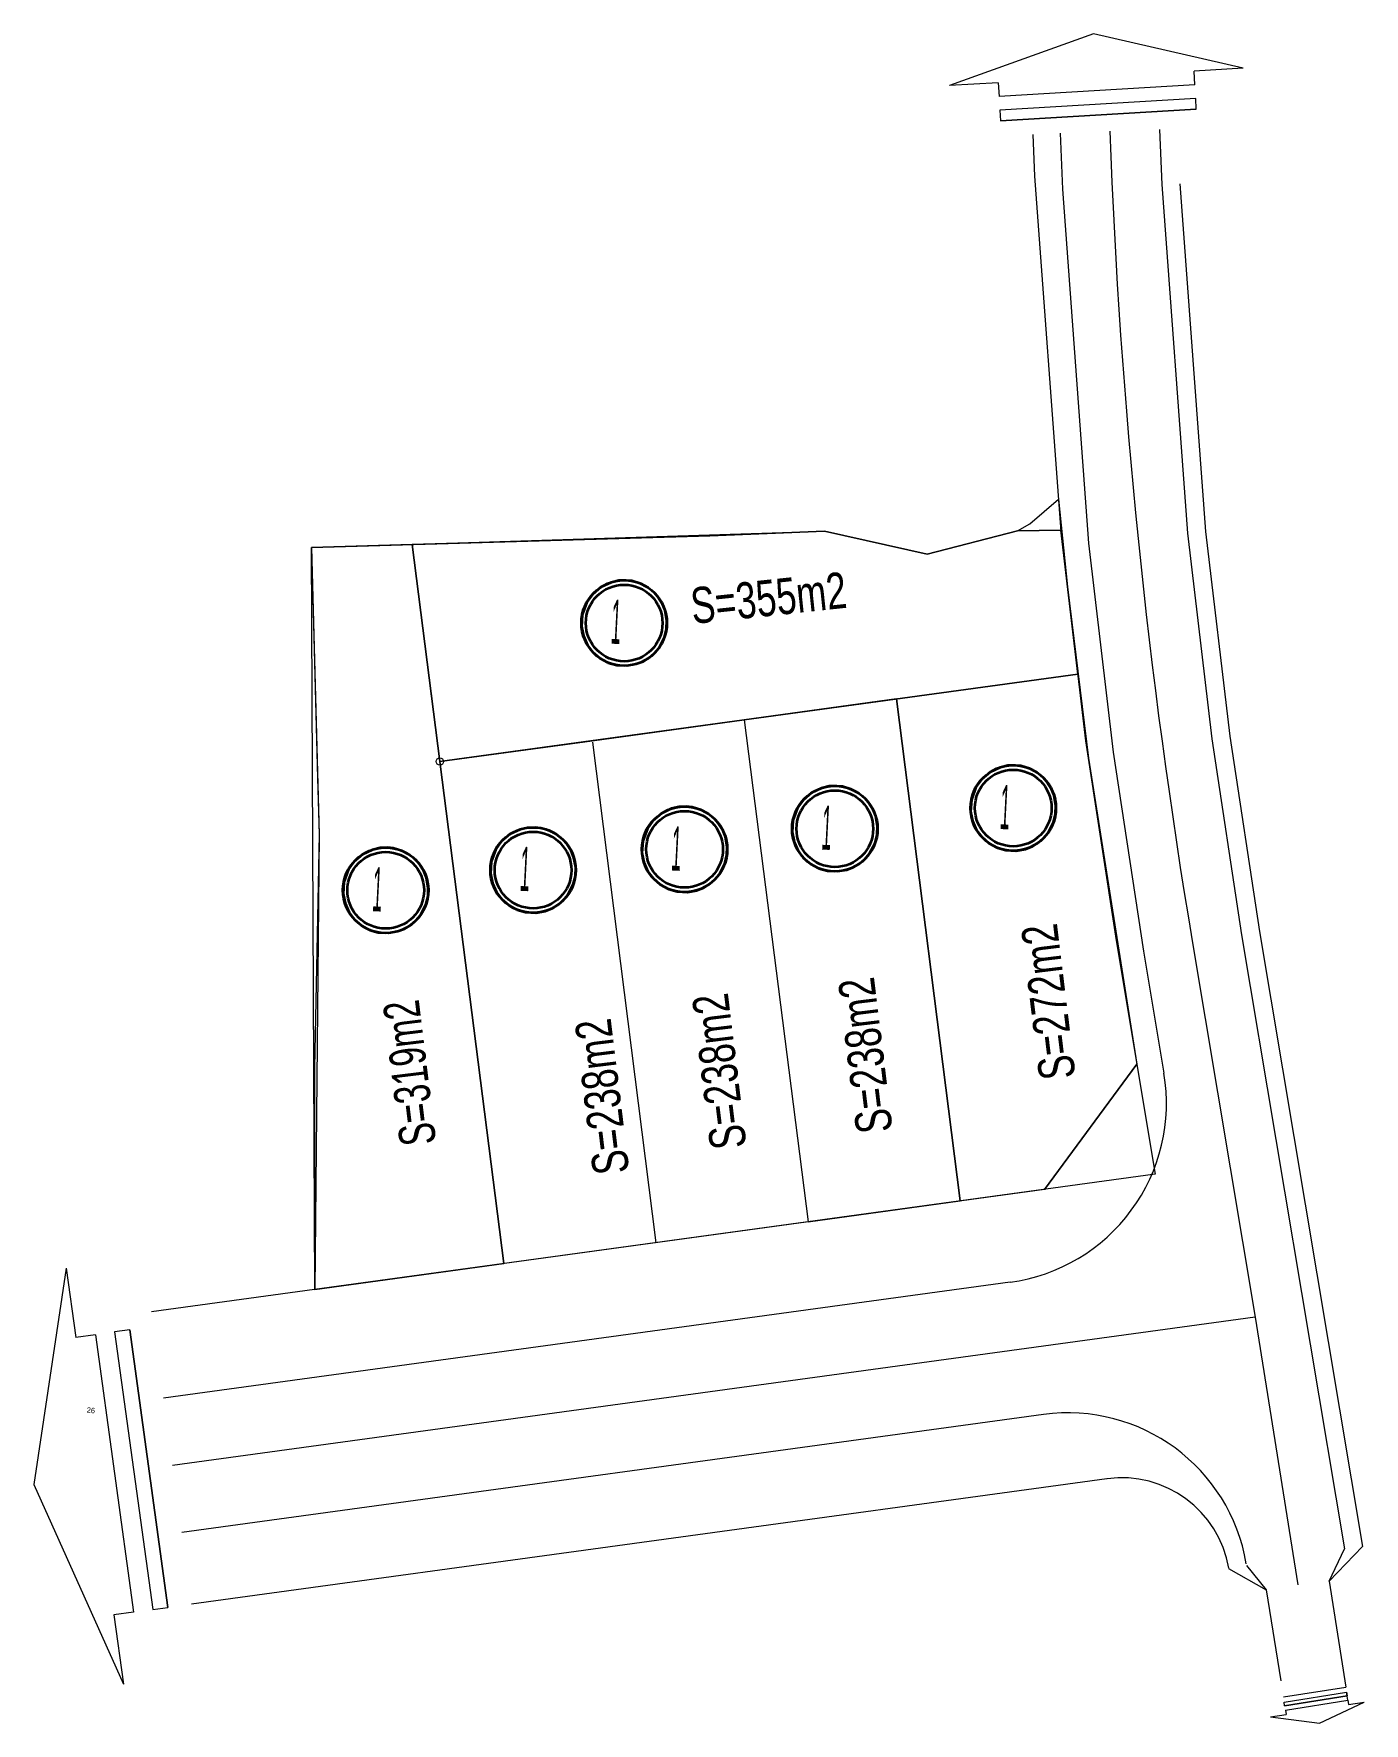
# Model space of a CAD drawing. Extents: x 594384.237 to 594384.969, y 1880181.558 to 1880182.487.
import ezdxf
from ezdxf.enums import TextEntityAlignment as Align

# ---------------------------------------------------------------- set-up
doc = ezdxf.new("R2010")
doc.units = 0
doc.header["$LTSCALE"] = 0.008
doc.header["$PDMODE"] = 32
doc.header["$PDSIZE"] = 0.004
for name, color, linetype, lineweight in [('25', 7, 'Continuous', 13), ('40', 7, 'Continuous', 13), ('41', 7, 'Continuous', 35), ('42', 7, 'Continuous', 13), ('43', 7, 'Continuous', 13), ('52', 7, 'Continuous', 13)]:
    doc.layers.add(name, color=color, linetype=linetype, lineweight=lineweight)

msp = doc.modelspace()

# ---------------------------------------------------------------- linework, layer by layer
at = {"layer": '25'}
for p, q in [((594384.4449, 1880182.20615), (594384.4952, 1880181.81045)), ((594384.4601, 1880182.08675), (594384.8112, 1880182.13485)), ((594384.7114, 1880182.12125), (594384.7465, 1880181.84495)), ((594384.6276, 1880182.10975), (594384.6627, 1880181.83345)), ((594384.544, 1880182.09745), (594384.5789, 1880181.82195))]:
    msp.add_line(p, q, dxfattribs=at)
at = {"layer": '40'}
for p, q in [((594384.9021, 1880182.46835), (594384.8752, 1880182.46675)), ((594384.7674, 1880182.46035), (594384.7405, 1880182.45875)), ((594384.7674, 1880182.46035), (594384.7679, 1880182.45275)), ((594384.8756, 1880182.45915), (594384.7679, 1880182.45275)), ((594384.8756, 1880182.45915), (594384.8752, 1880182.46675)), ((594384.8761, 1880182.45165), (594384.7683, 1880182.44525)), ((594384.8764, 1880182.44575), (594384.7687, 1880182.43935)), ((594384.8018, 1880182.21415), (594384.8019, 1880182.21335)), ((594384.4449, 1880182.20615), (594384.4952, 1880181.81045)), ((594384.8112, 1880182.13485), (594384.4601, 1880182.08675)), ((594384.8112, 1880182.13485), (594384.7114, 1880182.12115)), ((594384.7114, 1880182.12125), (594384.6276, 1880182.10975)), ((594384.7114, 1880182.12125), (594384.7465, 1880181.84495)), ((594384.6276, 1880182.10975), (594384.6627, 1880181.83345)), ((594384.544, 1880182.09745), (594384.5789, 1880181.82195)), ((594384.7928, 1880181.85125), (594384.8436, 1880181.92025)), ((594384.7928, 1880181.85125), (594384.3014, 1880181.78395)), ((594384.2545, 1880181.80805), (594384.2598, 1880181.76985)), ((594384.2705, 1880181.77135), (594384.2598, 1880181.76985)), ((594384.2705, 1880181.77135), (594384.2914, 1880181.61865)), ((594384.2811, 1880181.77285), (594384.3021, 1880181.62005)), ((594384.2895, 1880181.77395), (594384.3104, 1880181.62125)), ((594384.8272, 1880181.69205), (594384.3234, 1880181.62305)), ((594384.9678, 1880181.65475), (594384.9495, 1880181.63565)), ((594384.8942, 1880181.64265), (594384.9149, 1880181.63095)), ((594384.9149, 1880181.63095), (594384.9229, 1880181.58085)), ((594384.9495, 1880181.63565), (594384.9587, 1880181.57745)), ((594384.3021, 1880181.62005), (594384.3104, 1880181.62125)), ((594384.2914, 1880181.61865), (594384.2807, 1880181.61715)), ((594384.2807, 1880181.61715), (594384.2859, 1880181.57895)), ((594384.9243, 1880181.57205), (594384.9587, 1880181.57745)), ((594384.925, 1880181.56715), (594384.9594, 1880181.57265)), ((594384.9598, 1880181.57025), (594384.9602, 1880181.56785)), ((594384.9602, 1880181.56785), (594384.9688, 1880181.56915)), ((594384.9172, 1880181.56105), (594384.9258, 1880181.56235)), ((594384.9254, 1880181.56475), (594384.9258, 1880181.56235))]:
    msp.add_line(p, q, dxfattribs=at)
for points in [[(594384.9021, 1880182.46835), (594384.8199, 1880182.48725), (594384.7405, 1880182.45875)], [(594384.7865, 1880182.43185), (594384.7874, 1880182.40885), (594384.8019, 1880182.21335), (594384.8155, 1880182.09815), (594384.8322, 1880181.98835), (594384.8436, 1880181.92025)], [(594384.8673, 1880182.40465), (594384.8814, 1880182.21335), (594384.8948, 1880182.10065), (594384.9111, 1880181.99315), (594384.9678, 1880181.65475)], [(594384.3894, 1880182.20455), (594384.6087, 1880182.21105), (594384.6717, 1880182.21355), (594384.7282, 1880182.20095), (594384.778, 1880182.21365), (594384.8018, 1880182.21415)], [(594384.8019, 1880182.21335), (594384.8155, 1880182.09815), (594384.8322, 1880181.98835), (594384.8538, 1880181.85965), (594384.3912, 1880181.79625)], [(594384.8018, 1880182.21415), (594384.778, 1880182.21365), (594384.7282, 1880182.20095), (594384.6717, 1880182.21355), (594384.6087, 1880182.21105), (594384.4449, 1880182.20625), (594384.4601, 1880182.08675)], [(594384.4601, 1880182.08675), (594384.5439, 1880182.09825), (594384.6276, 1880182.10975), (594384.7114, 1880182.12125), (594384.8112, 1880182.13485), (594384.8018, 1880182.21415)], [(594384.3894, 1880182.20455), (594384.3936, 1880182.04665), (594384.3911, 1880181.91835), (594384.3912, 1880181.79625)], [(594384.6627, 1880181.83345), (594384.7465, 1880181.84495), (594384.7114, 1880182.12125)], [(594384.2545, 1880181.80805), (594384.2366, 1880181.68895), (594384.2859, 1880181.57895)], [(594384.9172, 1880181.56105), (594384.9442, 1880181.55755), (594384.9688, 1880181.56915)], [(594384.9254, 1880181.56475), (594384.9598, 1880181.57025), (594384.9591, 1880181.57455)]]:
    msp.add_lwpolyline(points, dxfattribs=at)
for points in [[(594384.7687, 1880182.43935), (594384.8764, 1880182.44575), (594384.8761, 1880182.45165), (594384.7683, 1880182.44525)], [(594384.4952, 1880181.81045), (594384.4449, 1880182.20625), (594384.3894, 1880182.20455), (594384.3928, 1880182.07755), (594384.3936, 1880182.04665), (594384.3912, 1880181.79625)], [(594384.3104, 1880181.62125), (594384.2895, 1880181.77395), (594384.2811, 1880181.77285), (594384.3021, 1880181.62005)], [(594384.925, 1880181.56715), (594384.9248, 1880181.56905), (594384.9591, 1880181.57455), (594384.9594, 1880181.57265)]]:
    msp.add_lwpolyline(points, close=True, dxfattribs=at)
msp.add_ellipse((594384.835347, 1880181.632934), major_axis=(0.048805, 0.034344), ratio=0.99999, start_param=5.8361433, end_param=7.3769763, dxfattribs=at)
msp.add_point((594384.4601, 1880182.08675), dxfattribs=at)
at = {"layer": '41'}
for points in [[(594384.5627, 1880182.18645), (594384.5585, 1880182.18635), (594384.5543, 1880182.18535), (594384.5487, 1880182.18275), (594384.544, 1880182.17875), (594384.541, 1880182.17455), (594384.5384, 1880182.16755), (594384.5381, 1880182.16115), (594384.5391, 1880182.15585), (594384.5414, 1880182.15085), (594384.5441, 1880182.14715), (594384.5481, 1880182.14365), (594384.5528, 1880182.14115), (594384.5574, 1880182.13985), (594384.563, 1880182.13955), (594384.5681, 1880182.14045), (594384.5719, 1880182.14185), (594384.5754, 1880182.14405), (594384.5781, 1880182.14625), (594384.5807, 1880182.14935), (594384.5837, 1880182.15505), (594384.5848, 1880182.15965), (594384.585, 1880182.16455), (594384.584, 1880182.16985), (594384.5826, 1880182.17345), (594384.5801, 1880182.17745), (594384.578, 1880182.17975), (594384.5742, 1880182.18275), (594384.5704, 1880182.18475), (594384.5657, 1880182.18615)], [(594384.7768, 1880182.08465), (594384.7726, 1880182.08455), (594384.7684, 1880182.08355), (594384.7629, 1880182.08095), (594384.7581, 1880182.07685), (594384.7551, 1880182.07275), (594384.7526, 1880182.06565), (594384.7522, 1880182.05935), (594384.7532, 1880182.05405), (594384.7555, 1880182.04905), (594384.7583, 1880182.04525), (594384.7623, 1880182.04185), (594384.7669, 1880182.03935), (594384.7716, 1880182.03805), (594384.7771, 1880182.03765), (594384.7823, 1880182.03855), (594384.786, 1880182.04005), (594384.7896, 1880182.04225), (594384.7922, 1880182.04445), (594384.7948, 1880182.04755), (594384.7978, 1880182.05325), (594384.7989, 1880182.05785), (594384.7991, 1880182.06275), (594384.7982, 1880182.06805), (594384.7967, 1880182.07165), (594384.7942, 1880182.07565), (594384.7922, 1880182.07795), (594384.7884, 1880182.08095), (594384.7845, 1880182.08295), (594384.7798, 1880182.08435)], [(594384.6786, 1880182.07325), (594384.6744, 1880182.07315), (594384.6702, 1880182.07215), (594384.6647, 1880182.06955), (594384.66, 1880182.06555), (594384.657, 1880182.06135), (594384.6544, 1880182.05435), (594384.654, 1880182.04795), (594384.655, 1880182.04265), (594384.6573, 1880182.03765), (594384.6601, 1880182.03385), (594384.6641, 1880182.03045), (594384.6687, 1880182.02795), (594384.6734, 1880182.02665), (594384.6789, 1880182.02635), (594384.6841, 1880182.02725), (594384.6878, 1880182.02865), (594384.6914, 1880182.03085), (594384.694, 1880182.03305), (594384.6966, 1880182.03615), (594384.6996, 1880182.04185), (594384.7008, 1880182.04645), (594384.7009, 1880182.05135), (594384.7, 1880182.05665), (594384.6985, 1880182.06025), (594384.696, 1880182.06425), (594384.694, 1880182.06655), (594384.6902, 1880182.06955), (594384.6863, 1880182.07155), (594384.6816, 1880182.07295)], [(594384.5959, 1880182.06195), (594384.5917, 1880182.06175), (594384.5875, 1880182.06085), (594384.582, 1880182.05825), (594384.5773, 1880182.05415), (594384.5743, 1880182.04995), (594384.5717, 1880182.04295), (594384.5713, 1880182.03655), (594384.5723, 1880182.03135), (594384.5746, 1880182.02625), (594384.5774, 1880182.02255), (594384.5814, 1880182.01915), (594384.5861, 1880182.01655), (594384.5907, 1880182.01525), (594384.5963, 1880182.01495), (594384.6014, 1880182.01585), (594384.6051, 1880182.01735), (594384.6087, 1880182.01945), (594384.6113, 1880182.02175), (594384.6139, 1880182.02475), (594384.6169, 1880182.03055), (594384.6181, 1880182.03515), (594384.6182, 1880182.04005), (594384.6173, 1880182.04525), (594384.6158, 1880182.04895), (594384.6133, 1880182.05285), (594384.6113, 1880182.05525), (594384.6075, 1880182.05825), (594384.6037, 1880182.06025), (594384.5989, 1880182.06165)], [(594384.5126, 1880182.05055), (594384.5084, 1880182.05035), (594384.5042, 1880182.04945), (594384.4986, 1880182.04675), (594384.4939, 1880182.04275), (594384.4909, 1880182.03855), (594384.4883, 1880182.03155), (594384.4879, 1880182.02515), (594384.489, 1880182.01985), (594384.4912, 1880182.01485), (594384.494, 1880182.01115), (594384.498, 1880182.00765), (594384.5027, 1880182.00515), (594384.5073, 1880182.00385), (594384.5129, 1880182.00355), (594384.518, 1880182.00445), (594384.5217, 1880182.00585), (594384.5253, 1880182.00805), (594384.528, 1880182.01035), (594384.5305, 1880182.01335), (594384.5335, 1880182.01905), (594384.5347, 1880182.02375), (594384.5349, 1880182.02855), (594384.5339, 1880182.03385), (594384.5324, 1880182.03755), (594384.53, 1880182.04145), (594384.5279, 1880182.04375), (594384.5241, 1880182.04685), (594384.5203, 1880182.04885), (594384.5156, 1880182.05015)], [(594384.4314, 1880182.03945), (594384.4273, 1880182.03925), (594384.423, 1880182.03825), (594384.4175, 1880182.03565), (594384.4128, 1880182.03165), (594384.4098, 1880182.02745), (594384.4072, 1880182.02045), (594384.4068, 1880182.01405), (594384.4079, 1880182.00875), (594384.4101, 1880182.00375), (594384.4129, 1880182.00005), (594384.4169, 1880181.99655), (594384.4216, 1880181.99405), (594384.4262, 1880181.99275), (594384.4318, 1880181.99245), (594384.4369, 1880181.99335), (594384.4406, 1880181.99475), (594384.4442, 1880181.99695), (594384.4468, 1880181.99925), (594384.4494, 1880182.00225), (594384.4524, 1880182.00795), (594384.4536, 1880182.01265), (594384.4537, 1880182.01745), (594384.4528, 1880182.02275), (594384.4513, 1880182.02645), (594384.4488, 1880182.03035), (594384.4468, 1880182.03265), (594384.443, 1880182.03565), (594384.4392, 1880182.03765), (594384.4344, 1880182.03905)]]:
    msp.add_lwpolyline(points, close=True, dxfattribs=at)
for centre, radius in [((594384.561505, 1880182.162991), 0.023527), ((594384.561505, 1880182.162991), 0.021093), ((594384.775646, 1880182.061177), 0.023527), ((594384.775646, 1880182.061177), 0.021093), ((594384.677456, 1880182.049784), 0.023527), ((594384.677456, 1880182.049784), 0.021093), ((594384.594766, 1880182.038451), 0.023527), ((594384.594766, 1880182.038451), 0.021093), ((594384.511388, 1880182.027024), 0.023527), ((594384.511388, 1880182.027024), 0.021093), ((594384.430268, 1880182.015907), 0.023527), ((594384.430268, 1880182.015907), 0.021093)]:
    msp.add_circle(centre, radius, dxfattribs=at)
at = {"layer": '42'}
for p, q in [((594384.774, 1880181.80025), (594384.3079, 1880181.73635)), ((594384.7923, 1880181.72745), (594384.318, 1880181.66245)), ((594384.9495, 1880181.63565), (594384.9579, 1880181.65355)), ((594384.904, 1880181.64425), (594384.9149, 1880181.63095))]:
    msp.add_line(p, q, dxfattribs=at)
for points in [[(594384.8014, 1880182.43265), (594384.8027, 1880182.40175), (594384.8171, 1880182.20685), (594384.8307, 1880182.09195), (594384.8473, 1880181.98245), (594384.8586, 1880181.91525)], [(594384.8561, 1880182.43465), (594384.8574, 1880182.40425), (594384.8715, 1880182.21235), (594384.885, 1880182.09925), (594384.9013, 1880181.99145), (594384.9579, 1880181.65355)]]:
    msp.add_lwpolyline(points, dxfattribs=at)
for centre, start_param, end_param in [((594384.760513, 1880181.898756), 4.2353836, 5.8361433), ((594384.805771, 1880181.628881), 5.8361433, 7.3769763)]:
    msp.add_ellipse(centre, major_axis=(0.081342, 0.05724), ratio=0.99999, start_param=start_param, end_param=end_param, dxfattribs=at)
at = {"layer": '43'}
for p, q in [((594384.8743, 1880181.98695), (594384.9088, 1880181.78105)), ((594384.9088, 1880181.78105), (594384.313, 1880181.69935)), ((594384.9088, 1880181.78105), (594384.9322, 1880181.63365))]:
    msp.add_line(p, q, dxfattribs=at)
msp.add_ellipse((594388.307028, 1880182.562644), major_axis=(2.846521, 2.003085), ratio=0.99999, start_param=2.5654447, end_param=2.6945506, dxfattribs=at)
at = {"layer": '52'}
msp.add_lwpolyline([(594384.3894, 1880182.20455), (594384.6717, 1880182.21355), (594384.7282, 1880182.20095), (594384.778, 1880182.21365), (594384.7848, 1880182.21765), (594384.8006, 1880182.23115), (594384.8055, 1880182.18285), (594384.817, 1880182.08855), (594384.8436, 1880181.92025), (594384.7928, 1880181.85125), (594384.3912, 1880181.79625)], close=True, dxfattribs=at)

# ---------------------------------------------------------------- texts
at = {"layer": '40'}
for s, height, rotation, width, p in [('S=355m2', 0.01988, 6.027, 0.75, (594384.5993, 1880182.16245)), ('S=272m2', 0.01988, 96.952, 0.75, (594384.81, 1880181.91305)), ('S=238m2', 0.01988, 96.952, 0.75, (594384.7093, 1880181.88355)), ('S=238m2', 0.01988, 96.952, 0.75, (594384.6289, 1880181.87475)), ('S=319m2', 0.01988, 96.952, 0.7, (594384.4581, 1880181.87675)), ('S=238m2', 0.01988, 96.952, 0.75, (594384.5644, 1880181.86085)), ('26', 0.002981, 354.873, 0.95, (594384.2656, 1880181.72845))]:
    msp.add_text(s, height=height, rotation=rotation, dxfattribs=dict(at, width=width)).set_placement(p)
at = {"layer": '41', "width": 0.3}
for p in [(594384.556543, 1880182.151518), (594384.770643, 1880182.049518), (594384.672443, 1880182.038218), (594384.589743, 1880182.026718), (594384.506443, 1880182.015518), (594384.425243, 1880182.004318)]:
    msp.add_text('1', height=0.02435, rotation=357.143, dxfattribs=at).set_placement(p, align=Align.CENTER)

doc.saveas('drawing.dxf')
